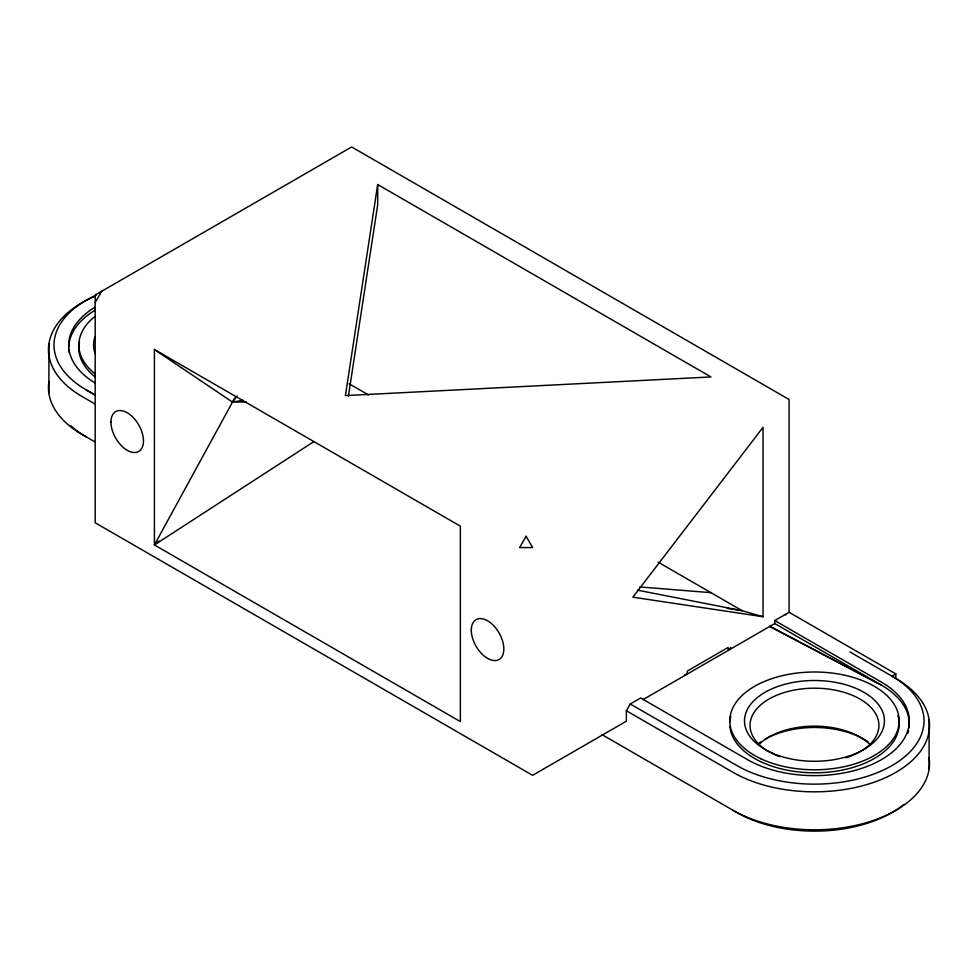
<?xml version="1.0" encoding="UTF-8"?>
<svg xmlns="http://www.w3.org/2000/svg" width="978" height="978" viewBox="0 0 978 978"><rect width="100%" height="100%" fill="white"/><g stroke="black" fill="none" stroke-linecap="round" stroke-linejoin="round"><path stroke-width="1.47" d="M377.691 184.536L345.405 395.589L710.969 376.946L377.691 184.536L377.691 204.83L348.4 396.286M234.671 398.095L154.414 544.942L460.357 721.581L460.357 526.152L154.414 349.513L154.414 544.942L313.901 441.591M95.184 302.544L101.688 291.261M774.759 620.553L789.087 612.277L789.087 399.501L351.652 146.957L95.184 295.026L95.184 522.765L532.607 775.322L626.348 721.202L626.348 710.749L630.248 703.977L640.663 697.962L747.424 759.6A94.817 54.744 0 0 0 881.508 759.6A94.817 54.744 0 0 0 881.508 682.179L774.759 620.553L774.759 623.561L643.169 699.527M237.043 396.004L232.532 402.129L154.414 349.513M730.798 647.46L728.158 650.456L728.158 647.448L687.265 671.055L687.265 674.062L684.673 674.832M154.414 544.942L159.072 540.993M626.348 710.749L733.097 772.375A115.074 66.431 0 0 0 895.836 772.375A115.074 66.431 0 0 0 895.836 678.426L895.836 673.915L891.924 676.165A109.548 63.252 0 0 1 891.924 765.615A109.548 63.252 0 0 1 737.009 765.615L630.248 703.977M243.021 400.295L232.532 402.129L246.285 401.958M639.856 586.934L710.969 592.668M763.048 616.727L632.852 597.179L763.048 427.313L763.048 616.727L742.216 610.712L637.46 590.15M727.119 608.34L742.216 610.712L658.072 562.13M769.649 626.507L881.508 685.187A94.817 54.744 0 0 1 909.283 723.891M770.028 626.287L881.508 685.187L774.759 623.561M789.087 612.277L895.836 673.915M785.175 614.539L785.811 614.905M850.004 651.971L895.836 678.426M349.048 383.718L368.572 394.99M96.174 295.197A109.548 63.252 0 0 0 86.076 389.794L95.294 395.124M95.343 404.171L82.164 396.567A115.074 66.431 0 0 1 94.829 296.297M95.392 442.154L82.164 434.525A115.074 66.431 0 0 1 48.9 381.75M602.057 734.674L737.009 812.596A109.548 63.252 0 0 0 903.684 804.576M86.076 389.794L95.245 395.222M929.1 719.612L929.1 769.148M48.9 343.791L48.9 393.339M95.318 374.048A84.695 48.9 0 0 1 94.719 316.579M95.184 383.021A94.817 54.744 0 0 1 95.184 307.129M909.259 725.236A94.817 54.744 0 0 1 909.027 727.925M908.574 730.603A94.817 54.744 0 0 1 907.89 733.268M68.973 352.104A94.817 54.744 0 0 1 68.741 349.415M68.741 346.75A94.817 54.744 0 0 1 95.184 310.136M95.318 377.056A84.695 48.9 0 0 1 79.524 341.872M770.261 752.461A64.438 37.201 0 0 1 769.784 698.585A64.438 37.201 0 0 1 863.012 700.933A64.438 37.201 0 0 1 854.43 754.588M853.122 755.163A64.438 37.201 0 0 1 846.141 757.803M779.588 756.679A64.438 37.201 0 0 1 771.63 753.194M759.625 743.83A64.438 37.201 0 0 1 870.273 744.759M95.086 353.425A69.964 40.391 0 0 1 95.086 336.725M758.561 743.586A69.964 40.391 0 0 1 761.018 741.801M764.992 739.307A69.964 40.391 0 0 1 867.914 741.801M897.914 715.529A84.695 48.9 0 0 1 823.953 772.486A84.695 48.9 0 0 1 729.894 726.458M729.832 722.07A84.695 48.9 0 0 1 730.823 716.251M929.1 757.571A115.074 66.431 0 0 1 863.097 823.574A115.074 66.431 0 0 1 733.097 810.334M86.076 436.775A109.548 63.252 0 0 1 70.942 425.846M526.103 536.299L519.599 547.57L532.607 547.57L526.103 536.299M471.298 630.174A23.02 13.289 60 0 0 495.699 660.541A23.02 13.289 60 0 0 495.699 627.998A23.02 13.289 60 0 0 471.298 630.174M110.942 422.129A23.02 13.289 60 0 0 135.343 452.496A23.02 13.289 60 0 0 135.343 419.941A23.02 13.289 60 0 0 110.942 422.129M761.165 758.891A84.695 48.9 0 0 0 898.122 728.537A84.695 48.9 0 0 0 784.111 675.248A84.695 48.9 0 0 0 761.165 758.891M772.926 753.39A69.964 40.391 0 0 0 883.99 725.407A69.964 40.391 0 0 0 786.495 683.866A69.964 40.391 0 0 0 772.926 753.39"/></g></svg>
